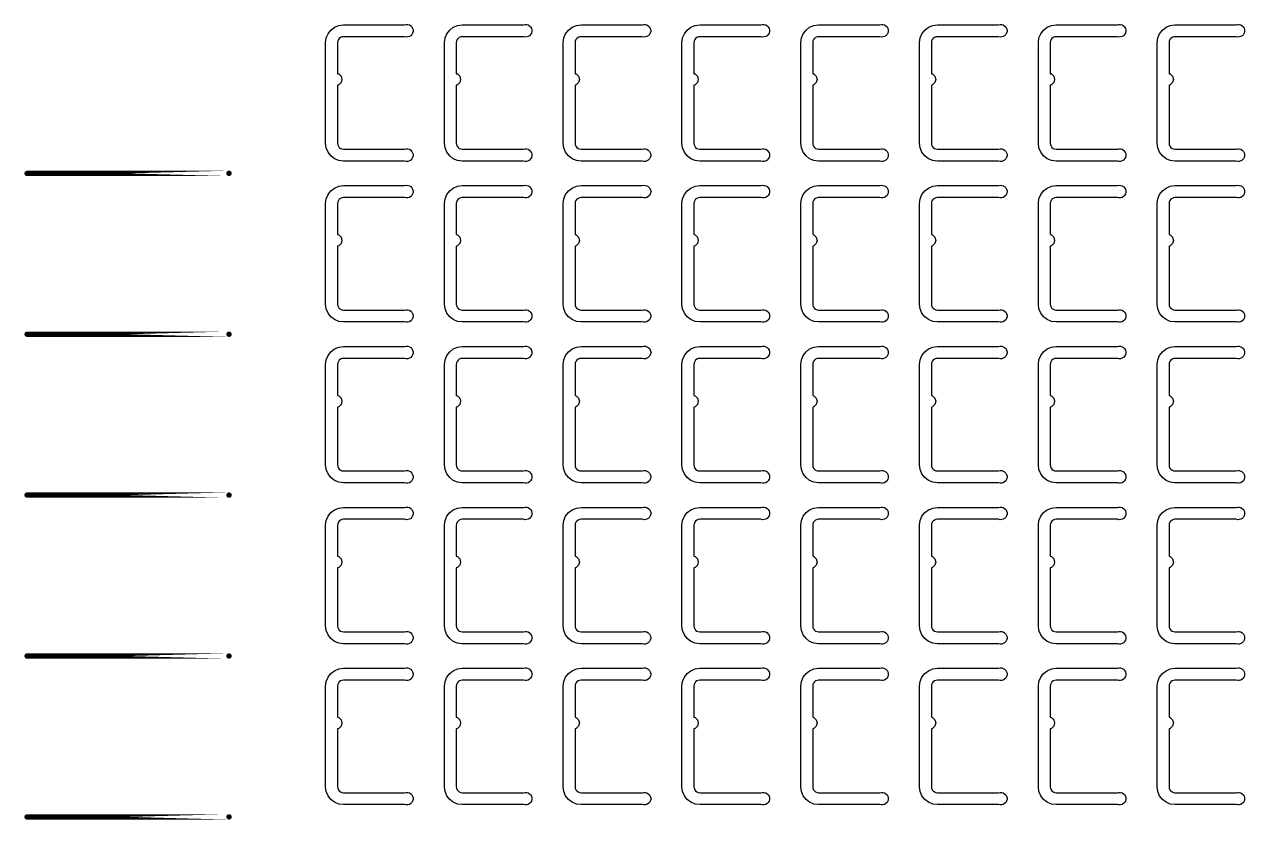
# Model space of a CAD drawing. Extents: x 11 to 212, y 11 to 212.
# Drawn here: x 46.96 to 65.09, y 61.01 to 72.81 of the extents above; entities that cross this region are included whole.
import ezdxf

# ---------------------------------------------------------------- set-up
doc = ezdxf.new("R2010")
doc.units = 0
doc.layers.get('0').update_dxf_attribs({"linetype": 'continuous'})
doc.layers.add('L4', color=7, linetype='continuous')

# ---------------------------------------------------------------- blocks, each defined once
blk = doc.blocks.new('cutlineendpoint')
at = {"const_width": 0.04}
blk.add_lwpolyline([(-0.02, 0, 1), (0.02, 0, 1)], format="xyb", close=True, dxfattribs=at)

msp = doc.modelspace()

# ---------------------------------------------------------------- linework, layer by layer
at = {"layer": 'L4'}
for points in [[(52.608, 70.959), (52.632, 70.964), (52.656, 70.964), (52.679, 70.957), (52.7, 70.944), (52.717, 70.927), (52.728, 70.906), (52.735, 70.883), (52.735, 70.859), (52.728, 70.835), (52.717, 70.814), (52.7, 70.797), (52.679, 70.784), (52.656, 70.778), (52.632, 70.777), (52.608, 70.782), (51.7, 70.782), (51.631, 70.791), (51.568, 70.818), (51.513, 70.86), (51.471, 70.915), (51.444, 70.979), (51.435, 71.047), (51.435, 72.541), (51.444, 72.61), (51.471, 72.674), (51.513, 72.728), (51.568, 72.77), (51.631, 72.797), (51.7, 72.806), (52.608, 72.806), (52.632, 72.811), (52.656, 72.811), (52.679, 72.804), (52.7, 72.791), (52.717, 72.774), (52.728, 72.753), (52.735, 72.73), (52.735, 72.706), (52.728, 72.682), (52.717, 72.661), (52.7, 72.644), (52.679, 72.632), (52.656, 72.625), (52.632, 72.624), (52.608, 72.629), (51.7, 72.629), (51.677, 72.626), (51.656, 72.618), (51.638, 72.604), (51.624, 72.585), (51.615, 72.564), (51.612, 72.541), (51.612, 72.08), (51.629, 72.076), (51.664, 72.041), (51.676, 71.994), (51.664, 71.947), (51.629, 71.913), (51.612, 71.908), (51.612, 71.047), (51.615, 71.024), (51.624, 71.003), (51.638, 70.985), (51.656, 70.971), (51.677, 70.962), (51.7, 70.959)], [(54.373, 70.959), (54.397, 70.964), (54.421, 70.964), (54.444, 70.957), (54.464, 70.944), (54.481, 70.927), (54.493, 70.906), (54.499, 70.883), (54.499, 70.859), (54.493, 70.835), (54.481, 70.814), (54.464, 70.797), (54.444, 70.784), (54.421, 70.778), (54.397, 70.777), (54.373, 70.782), (53.465, 70.782), (53.396, 70.791), (53.332, 70.818), (53.278, 70.86), (53.235, 70.915), (53.209, 70.979), (53.2, 71.047), (53.2, 72.541), (53.209, 72.61), (53.235, 72.674), (53.278, 72.728), (53.332, 72.77), (53.396, 72.797), (53.465, 72.806), (54.373, 72.806), (54.397, 72.811), (54.421, 72.811), (54.444, 72.804), (54.464, 72.791), (54.481, 72.774), (54.493, 72.753), (54.499, 72.73), (54.499, 72.706), (54.493, 72.682), (54.481, 72.661), (54.464, 72.644), (54.444, 72.632), (54.421, 72.625), (54.397, 72.624), (54.373, 72.629), (53.465, 72.629), (53.442, 72.626), (53.421, 72.618), (53.402, 72.604), (53.388, 72.585), (53.379, 72.564), (53.376, 72.541), (53.376, 72.08), (53.394, 72.076), (53.429, 72.041), (53.441, 71.994), (53.429, 71.947), (53.394, 71.913), (53.376, 71.908), (53.376, 71.047), (53.379, 71.024), (53.388, 71.003), (53.402, 70.985), (53.421, 70.971), (53.442, 70.962), (53.465, 70.959)], [(56.138, 70.959), (56.161, 70.964), (56.185, 70.964), (56.209, 70.957), (56.229, 70.944), (56.246, 70.927), (56.258, 70.906), (56.264, 70.883), (56.264, 70.859), (56.258, 70.835), (56.246, 70.814), (56.229, 70.797), (56.209, 70.784), (56.185, 70.778), (56.161, 70.777), (56.138, 70.782), (55.229, 70.782), (55.161, 70.791), (55.097, 70.818), (55.042, 70.86), (55, 70.915), (54.974, 70.979), (54.965, 71.047), (54.965, 72.541), (54.974, 72.61), (55, 72.674), (55.042, 72.728), (55.097, 72.77), (55.161, 72.797), (55.229, 72.806), (56.138, 72.806), (56.161, 72.811), (56.185, 72.811), (56.209, 72.804), (56.229, 72.791), (56.246, 72.774), (56.258, 72.753), (56.264, 72.73), (56.264, 72.706), (56.258, 72.682), (56.246, 72.661), (56.229, 72.644), (56.209, 72.632), (56.185, 72.625), (56.161, 72.624), (56.138, 72.629), (55.229, 72.629), (55.207, 72.626), (55.185, 72.618), (55.167, 72.604), (55.153, 72.585), (55.144, 72.564), (55.141, 72.541), (55.141, 72.08), (55.159, 72.076), (55.193, 72.041), (55.206, 71.994), (55.193, 71.947), (55.159, 71.913), (55.141, 71.908), (55.141, 71.047), (55.144, 71.024), (55.153, 71.003), (55.167, 70.985), (55.185, 70.971), (55.207, 70.962), (55.229, 70.959)], [(57.903, 70.959), (57.926, 70.964), (57.95, 70.964), (57.973, 70.957), (57.994, 70.944), (58.011, 70.927), (58.023, 70.906), (58.029, 70.883), (58.029, 70.859), (58.023, 70.835), (58.011, 70.814), (57.994, 70.797), (57.973, 70.784), (57.95, 70.778), (57.926, 70.777), (57.903, 70.782), (56.994, 70.782), (56.926, 70.791), (56.862, 70.818), (56.807, 70.86), (56.765, 70.915), (56.738, 70.979), (56.729, 71.047), (56.729, 72.541), (56.738, 72.61), (56.765, 72.674), (56.807, 72.728), (56.862, 72.77), (56.926, 72.797), (56.994, 72.806), (57.903, 72.806), (57.926, 72.811), (57.95, 72.811), (57.973, 72.804), (57.994, 72.791), (58.011, 72.774), (58.023, 72.753), (58.029, 72.73), (58.029, 72.706), (58.023, 72.682), (58.011, 72.661), (57.994, 72.644), (57.973, 72.632), (57.95, 72.625), (57.926, 72.624), (57.903, 72.629), (56.994, 72.629), (56.971, 72.626), (56.95, 72.618), (56.932, 72.604), (56.918, 72.585), (56.909, 72.564), (56.906, 72.541), (56.906, 72.08), (56.924, 72.076), (56.958, 72.041), (56.971, 71.994), (56.958, 71.947), (56.924, 71.913), (56.906, 71.908), (56.906, 71.047), (56.909, 71.024), (56.918, 71.003), (56.932, 70.985), (56.95, 70.971), (56.971, 70.962), (56.994, 70.959)], [(59.667, 70.959), (59.691, 70.964), (59.715, 70.964), (59.738, 70.957), (59.759, 70.944), (59.775, 70.927), (59.787, 70.906), (59.793, 70.883), (59.793, 70.859), (59.787, 70.835), (59.775, 70.814), (59.759, 70.797), (59.738, 70.784), (59.715, 70.778), (59.691, 70.777), (59.667, 70.782), (58.759, 70.782), (58.69, 70.791), (58.626, 70.818), (58.572, 70.86), (58.53, 70.915), (58.503, 70.979), (58.494, 71.047), (58.494, 72.541), (58.503, 72.61), (58.53, 72.674), (58.572, 72.728), (58.626, 72.77), (58.69, 72.797), (58.759, 72.806), (59.667, 72.806), (59.691, 72.811), (59.715, 72.811), (59.738, 72.804), (59.759, 72.791), (59.775, 72.774), (59.787, 72.753), (59.793, 72.73), (59.793, 72.706), (59.787, 72.682), (59.775, 72.661), (59.759, 72.644), (59.738, 72.632), (59.715, 72.625), (59.691, 72.624), (59.667, 72.629), (58.759, 72.629), (58.736, 72.626), (58.715, 72.618), (58.696, 72.604), (58.682, 72.585), (58.674, 72.564), (58.671, 72.541), (58.671, 72.08), (58.688, 72.076), (58.723, 72.041), (58.735, 71.994), (58.723, 71.947), (58.688, 71.913), (58.671, 71.908), (58.671, 71.047), (58.674, 71.024), (58.682, 71.003), (58.696, 70.985), (58.715, 70.971), (58.736, 70.962), (58.759, 70.959)], [(61.432, 70.959), (61.455, 70.964), (61.48, 70.964), (61.503, 70.957), (61.523, 70.944), (61.54, 70.927), (61.552, 70.906), (61.558, 70.883), (61.558, 70.859), (61.552, 70.835), (61.54, 70.814), (61.523, 70.797), (61.503, 70.784), (61.48, 70.778), (61.455, 70.777), (61.432, 70.782), (60.524, 70.782), (60.455, 70.791), (60.391, 70.818), (60.336, 70.86), (60.294, 70.915), (60.268, 70.979), (60.259, 71.047), (60.259, 72.541), (60.268, 72.61), (60.294, 72.674), (60.336, 72.728), (60.391, 72.77), (60.455, 72.797), (60.524, 72.806), (61.432, 72.806), (61.455, 72.811), (61.48, 72.811), (61.503, 72.804), (61.523, 72.791), (61.54, 72.774), (61.552, 72.753), (61.558, 72.73), (61.558, 72.706), (61.552, 72.682), (61.54, 72.661), (61.523, 72.644), (61.503, 72.632), (61.48, 72.625), (61.455, 72.624), (61.432, 72.629), (60.524, 72.629), (60.501, 72.626), (60.479, 72.618), (60.461, 72.604), (60.447, 72.585), (60.438, 72.564), (60.435, 72.541), (60.435, 72.08), (60.453, 72.076), (60.487, 72.041), (60.5, 71.994), (60.487, 71.947), (60.453, 71.913), (60.435, 71.908), (60.435, 71.047), (60.438, 71.024), (60.447, 71.003), (60.461, 70.985), (60.479, 70.971), (60.501, 70.962), (60.524, 70.959)], [(63.197, 70.959), (63.22, 70.964), (63.244, 70.964), (63.267, 70.957), (63.288, 70.944), (63.305, 70.927), (63.317, 70.906), (63.323, 70.883), (63.323, 70.859), (63.317, 70.835), (63.305, 70.814), (63.288, 70.797), (63.267, 70.784), (63.244, 70.778), (63.22, 70.777), (63.197, 70.782), (62.288, 70.782), (62.22, 70.791), (62.156, 70.818), (62.101, 70.86), (62.059, 70.915), (62.033, 70.979), (62.024, 71.047), (62.024, 72.541), (62.033, 72.61), (62.059, 72.674), (62.101, 72.728), (62.156, 72.77), (62.22, 72.797), (62.288, 72.806), (63.197, 72.806), (63.22, 72.811), (63.244, 72.811), (63.267, 72.804), (63.288, 72.791), (63.305, 72.774), (63.317, 72.753), (63.323, 72.73), (63.323, 72.706), (63.317, 72.682), (63.305, 72.661), (63.288, 72.644), (63.267, 72.632), (63.244, 72.625), (63.22, 72.624), (63.197, 72.629), (62.288, 72.629), (62.265, 72.626), (62.244, 72.618), (62.226, 72.604), (62.212, 72.585), (62.203, 72.564), (62.2, 72.541), (62.2, 72.08), (62.218, 72.076), (62.252, 72.041), (62.265, 71.994), (62.252, 71.947), (62.218, 71.913), (62.2, 71.908), (62.2, 71.047), (62.203, 71.024), (62.212, 71.003), (62.226, 70.985), (62.244, 70.971), (62.265, 70.962), (62.288, 70.959)], [(64.961, 70.959), (64.985, 70.964), (65.009, 70.964), (65.032, 70.957), (65.053, 70.944), (65.069, 70.927), (65.081, 70.906), (65.087, 70.883), (65.087, 70.859), (65.081, 70.835), (65.069, 70.814), (65.053, 70.797), (65.032, 70.784), (65.009, 70.778), (64.985, 70.777), (64.961, 70.782), (64.053, 70.782), (63.984, 70.791), (63.921, 70.818), (63.866, 70.86), (63.824, 70.915), (63.797, 70.979), (63.788, 71.047), (63.788, 72.541), (63.797, 72.61), (63.824, 72.674), (63.866, 72.728), (63.921, 72.77), (63.984, 72.797), (64.053, 72.806), (64.961, 72.806), (64.985, 72.811), (65.009, 72.811), (65.032, 72.804), (65.053, 72.791), (65.069, 72.774), (65.081, 72.753), (65.087, 72.73), (65.087, 72.706), (65.081, 72.682), (65.069, 72.661), (65.053, 72.644), (65.032, 72.632), (65.009, 72.625), (64.985, 72.624), (64.961, 72.629), (64.053, 72.629), (64.03, 72.626), (64.009, 72.618), (63.991, 72.604), (63.977, 72.585), (63.968, 72.564), (63.965, 72.541), (63.965, 72.08), (63.982, 72.076), (64.017, 72.041), (64.029, 71.994), (64.017, 71.947), (63.982, 71.913), (63.965, 71.908), (63.965, 71.047), (63.968, 71.024), (63.977, 71.003), (63.991, 70.985), (64.009, 70.971), (64.03, 70.962), (64.053, 70.959)], [(52.608, 68.571), (52.632, 68.576), (52.656, 68.575), (52.679, 68.568), (52.7, 68.556), (52.717, 68.539), (52.728, 68.518), (52.735, 68.494), (52.735, 68.47), (52.728, 68.447), (52.717, 68.426), (52.7, 68.409), (52.679, 68.396), (52.656, 68.389), (52.632, 68.389), (52.608, 68.394), (51.7, 68.394), (51.631, 68.403), (51.568, 68.43), (51.513, 68.472), (51.471, 68.526), (51.444, 68.59), (51.435, 68.659), (51.435, 70.153), (51.444, 70.221), (51.471, 70.285), (51.513, 70.34), (51.568, 70.382), (51.631, 70.409), (51.7, 70.418), (52.608, 70.418), (52.632, 70.423), (52.656, 70.422), (52.679, 70.416), (52.7, 70.403), (52.717, 70.386), (52.728, 70.365), (52.735, 70.341), (52.735, 70.317), (52.728, 70.294), (52.717, 70.273), (52.7, 70.256), (52.679, 70.243), (52.656, 70.236), (52.632, 70.236), (52.608, 70.241), (51.7, 70.241), (51.677, 70.238), (51.656, 70.229), (51.638, 70.215), (51.624, 70.197), (51.615, 70.176), (51.612, 70.153), (51.612, 69.692), (51.629, 69.687), (51.664, 69.653), (51.676, 69.606), (51.664, 69.559), (51.629, 69.524), (51.612, 69.52), (51.612, 68.659), (51.615, 68.636), (51.624, 68.615), (51.638, 68.596), (51.656, 68.582), (51.677, 68.574), (51.7, 68.571)], [(54.373, 68.571), (54.397, 68.576), (54.421, 68.575), (54.444, 68.568), (54.464, 68.556), (54.481, 68.539), (54.493, 68.518), (54.499, 68.494), (54.499, 68.47), (54.493, 68.447), (54.481, 68.426), (54.464, 68.409), (54.444, 68.396), (54.421, 68.389), (54.397, 68.389), (54.373, 68.394), (53.465, 68.394), (53.396, 68.403), (53.332, 68.43), (53.278, 68.472), (53.235, 68.526), (53.209, 68.59), (53.2, 68.659), (53.2, 70.153), (53.209, 70.221), (53.235, 70.285), (53.278, 70.34), (53.332, 70.382), (53.396, 70.409), (53.465, 70.418), (54.373, 70.418), (54.397, 70.423), (54.421, 70.422), (54.444, 70.416), (54.464, 70.403), (54.481, 70.386), (54.493, 70.365), (54.499, 70.341), (54.499, 70.317), (54.493, 70.294), (54.481, 70.273), (54.464, 70.256), (54.444, 70.243), (54.421, 70.236), (54.397, 70.236), (54.373, 70.241), (53.465, 70.241), (53.442, 70.238), (53.421, 70.229), (53.402, 70.215), (53.388, 70.197), (53.379, 70.176), (53.376, 70.153), (53.376, 69.692), (53.394, 69.687), (53.429, 69.653), (53.441, 69.606), (53.429, 69.559), (53.394, 69.524), (53.376, 69.52), (53.376, 68.659), (53.379, 68.636), (53.388, 68.615), (53.402, 68.596), (53.421, 68.582), (53.442, 68.574), (53.465, 68.571)], [(56.138, 68.571), (56.161, 68.576), (56.185, 68.575), (56.209, 68.568), (56.229, 68.556), (56.246, 68.539), (56.258, 68.518), (56.264, 68.494), (56.264, 68.47), (56.258, 68.447), (56.246, 68.426), (56.229, 68.409), (56.209, 68.396), (56.185, 68.389), (56.161, 68.389), (56.138, 68.394), (55.229, 68.394), (55.161, 68.403), (55.097, 68.43), (55.042, 68.472), (55, 68.526), (54.974, 68.59), (54.965, 68.659), (54.965, 70.153), (54.974, 70.221), (55, 70.285), (55.042, 70.34), (55.097, 70.382), (55.161, 70.409), (55.229, 70.418), (56.138, 70.418), (56.161, 70.423), (56.185, 70.422), (56.209, 70.416), (56.229, 70.403), (56.246, 70.386), (56.258, 70.365), (56.264, 70.341), (56.264, 70.317), (56.258, 70.294), (56.246, 70.273), (56.229, 70.256), (56.209, 70.243), (56.185, 70.236), (56.161, 70.236), (56.138, 70.241), (55.229, 70.241), (55.207, 70.238), (55.185, 70.229), (55.167, 70.215), (55.153, 70.197), (55.144, 70.176), (55.141, 70.153), (55.141, 69.692), (55.159, 69.687), (55.193, 69.653), (55.206, 69.606), (55.193, 69.559), (55.159, 69.524), (55.141, 69.52), (55.141, 68.659), (55.144, 68.636), (55.153, 68.615), (55.167, 68.596), (55.185, 68.582), (55.207, 68.574), (55.229, 68.571)], [(57.903, 68.571), (57.926, 68.576), (57.95, 68.575), (57.973, 68.568), (57.994, 68.556), (58.011, 68.539), (58.023, 68.518), (58.029, 68.494), (58.029, 68.47), (58.023, 68.447), (58.011, 68.426), (57.994, 68.409), (57.973, 68.396), (57.95, 68.389), (57.926, 68.389), (57.903, 68.394), (56.994, 68.394), (56.926, 68.403), (56.862, 68.43), (56.807, 68.472), (56.765, 68.526), (56.738, 68.59), (56.729, 68.659), (56.729, 70.153), (56.738, 70.221), (56.765, 70.285), (56.807, 70.34), (56.862, 70.382), (56.926, 70.409), (56.994, 70.418), (57.903, 70.418), (57.926, 70.423), (57.95, 70.422), (57.973, 70.416), (57.994, 70.403), (58.011, 70.386), (58.023, 70.365), (58.029, 70.341), (58.029, 70.317), (58.023, 70.294), (58.011, 70.273), (57.994, 70.256), (57.973, 70.243), (57.95, 70.236), (57.926, 70.236), (57.903, 70.241), (56.994, 70.241), (56.971, 70.238), (56.95, 70.229), (56.932, 70.215), (56.918, 70.197), (56.909, 70.176), (56.906, 70.153), (56.906, 69.692), (56.924, 69.687), (56.958, 69.653), (56.971, 69.606), (56.958, 69.559), (56.924, 69.524), (56.906, 69.52), (56.906, 68.659), (56.909, 68.636), (56.918, 68.615), (56.932, 68.596), (56.95, 68.582), (56.971, 68.574), (56.994, 68.571)], [(59.667, 68.571), (59.691, 68.576), (59.715, 68.575), (59.738, 68.568), (59.759, 68.556), (59.775, 68.539), (59.787, 68.518), (59.793, 68.494), (59.793, 68.47), (59.787, 68.447), (59.775, 68.426), (59.759, 68.409), (59.738, 68.396), (59.715, 68.389), (59.691, 68.389), (59.667, 68.394), (58.759, 68.394), (58.69, 68.403), (58.626, 68.43), (58.572, 68.472), (58.53, 68.526), (58.503, 68.59), (58.494, 68.659), (58.494, 70.153), (58.503, 70.221), (58.53, 70.285), (58.572, 70.34), (58.626, 70.382), (58.69, 70.409), (58.759, 70.418), (59.667, 70.418), (59.691, 70.423), (59.715, 70.422), (59.738, 70.416), (59.759, 70.403), (59.775, 70.386), (59.787, 70.365), (59.793, 70.341), (59.793, 70.317), (59.787, 70.294), (59.775, 70.273), (59.759, 70.256), (59.738, 70.243), (59.715, 70.236), (59.691, 70.236), (59.667, 70.241), (58.759, 70.241), (58.736, 70.238), (58.715, 70.229), (58.696, 70.215), (58.682, 70.197), (58.674, 70.176), (58.671, 70.153), (58.671, 69.692), (58.688, 69.687), (58.723, 69.653), (58.735, 69.606), (58.723, 69.559), (58.688, 69.524), (58.671, 69.52), (58.671, 68.659), (58.674, 68.636), (58.682, 68.615), (58.696, 68.596), (58.715, 68.582), (58.736, 68.574), (58.759, 68.571)], [(61.432, 68.571), (61.455, 68.576), (61.48, 68.575), (61.503, 68.568), (61.523, 68.556), (61.54, 68.539), (61.552, 68.518), (61.558, 68.494), (61.558, 68.47), (61.552, 68.447), (61.54, 68.426), (61.523, 68.409), (61.503, 68.396), (61.48, 68.389), (61.455, 68.389), (61.432, 68.394), (60.524, 68.394), (60.455, 68.403), (60.391, 68.43), (60.336, 68.472), (60.294, 68.526), (60.268, 68.59), (60.259, 68.659), (60.259, 70.153), (60.268, 70.221), (60.294, 70.285), (60.336, 70.34), (60.391, 70.382), (60.455, 70.409), (60.524, 70.418), (61.432, 70.418), (61.455, 70.423), (61.48, 70.422), (61.503, 70.416), (61.523, 70.403), (61.54, 70.386), (61.552, 70.365), (61.558, 70.341), (61.558, 70.317), (61.552, 70.294), (61.54, 70.273), (61.523, 70.256), (61.503, 70.243), (61.48, 70.236), (61.455, 70.236), (61.432, 70.241), (60.524, 70.241), (60.501, 70.238), (60.479, 70.229), (60.461, 70.215), (60.447, 70.197), (60.438, 70.176), (60.435, 70.153), (60.435, 69.692), (60.453, 69.687), (60.487, 69.653), (60.5, 69.606), (60.487, 69.559), (60.453, 69.524), (60.435, 69.52), (60.435, 68.659), (60.438, 68.636), (60.447, 68.615), (60.461, 68.596), (60.479, 68.582), (60.501, 68.574), (60.524, 68.571)], [(63.197, 68.571), (63.22, 68.576), (63.244, 68.575), (63.267, 68.568), (63.288, 68.556), (63.305, 68.539), (63.317, 68.518), (63.323, 68.494), (63.323, 68.47), (63.317, 68.447), (63.305, 68.426), (63.288, 68.409), (63.267, 68.396), (63.244, 68.389), (63.22, 68.389), (63.197, 68.394), (62.288, 68.394), (62.22, 68.403), (62.156, 68.43), (62.101, 68.472), (62.059, 68.526), (62.033, 68.59), (62.024, 68.659), (62.024, 70.153), (62.033, 70.221), (62.059, 70.285), (62.101, 70.34), (62.156, 70.382), (62.22, 70.409), (62.288, 70.418), (63.197, 70.418), (63.22, 70.423), (63.244, 70.422), (63.267, 70.416), (63.288, 70.403), (63.305, 70.386), (63.317, 70.365), (63.323, 70.341), (63.323, 70.317), (63.317, 70.294), (63.305, 70.273), (63.288, 70.256), (63.267, 70.243), (63.244, 70.236), (63.22, 70.236), (63.197, 70.241), (62.288, 70.241), (62.265, 70.238), (62.244, 70.229), (62.226, 70.215), (62.212, 70.197), (62.203, 70.176), (62.2, 70.153), (62.2, 69.692), (62.218, 69.687), (62.252, 69.653), (62.265, 69.606), (62.252, 69.559), (62.218, 69.524), (62.2, 69.52), (62.2, 68.659), (62.203, 68.636), (62.212, 68.615), (62.226, 68.596), (62.244, 68.582), (62.265, 68.574), (62.288, 68.571)], [(64.961, 68.571), (64.985, 68.576), (65.009, 68.575), (65.032, 68.568), (65.053, 68.556), (65.069, 68.539), (65.081, 68.518), (65.087, 68.494), (65.087, 68.47), (65.081, 68.447), (65.069, 68.426), (65.053, 68.409), (65.032, 68.396), (65.009, 68.389), (64.985, 68.389), (64.961, 68.394), (64.053, 68.394), (63.984, 68.403), (63.921, 68.43), (63.866, 68.472), (63.824, 68.526), (63.797, 68.59), (63.788, 68.659), (63.788, 70.153), (63.797, 70.221), (63.824, 70.285), (63.866, 70.34), (63.921, 70.382), (63.984, 70.409), (64.053, 70.418), (64.961, 70.418), (64.985, 70.423), (65.009, 70.422), (65.032, 70.416), (65.053, 70.403), (65.069, 70.386), (65.081, 70.365), (65.087, 70.341), (65.087, 70.317), (65.081, 70.294), (65.069, 70.273), (65.053, 70.256), (65.032, 70.243), (65.009, 70.236), (64.985, 70.236), (64.961, 70.241), (64.053, 70.241), (64.03, 70.238), (64.009, 70.229), (63.991, 70.215), (63.977, 70.197), (63.968, 70.176), (63.965, 70.153), (63.965, 69.692), (63.982, 69.687), (64.017, 69.653), (64.029, 69.606), (64.017, 69.559), (63.982, 69.524), (63.965, 69.52), (63.965, 68.659), (63.968, 68.636), (63.977, 68.615), (63.991, 68.596), (64.009, 68.582), (64.03, 68.574), (64.053, 68.571)], [(52.608, 66.182), (52.632, 66.188), (52.656, 66.187), (52.679, 66.18), (52.7, 66.168), (52.717, 66.15), (52.728, 66.129), (52.735, 66.106), (52.735, 66.082), (52.728, 66.059), (52.717, 66.038), (52.7, 66.02), (52.679, 66.008), (52.656, 66.001), (52.632, 66), (52.608, 66.006), (51.7, 66.006), (51.631, 66.015), (51.568, 66.041), (51.513, 66.083), (51.471, 66.138), (51.444, 66.202), (51.435, 66.271), (51.435, 67.765), (51.444, 67.833), (51.471, 67.897), (51.513, 67.952), (51.568, 67.994), (51.631, 68.02), (51.7, 68.029), (52.608, 68.029), (52.632, 68.035), (52.656, 68.034), (52.679, 68.027), (52.7, 68.015), (52.717, 67.998), (52.728, 67.977), (52.735, 67.953), (52.735, 67.929), (52.728, 67.906), (52.717, 67.885), (52.7, 67.868), (52.679, 67.855), (52.656, 67.848), (52.632, 67.848), (52.608, 67.853), (51.7, 67.853), (51.677, 67.85), (51.656, 67.841), (51.638, 67.827), (51.624, 67.809), (51.615, 67.788), (51.612, 67.765), (51.612, 67.304), (51.629, 67.299), (51.664, 67.265), (51.676, 67.218), (51.664, 67.171), (51.629, 67.136), (51.612, 67.131), (51.612, 66.271), (51.615, 66.248), (51.624, 66.226), (51.638, 66.208), (51.656, 66.194), (51.677, 66.185), (51.7, 66.182)], [(54.373, 66.182), (54.397, 66.188), (54.421, 66.187), (54.444, 66.18), (54.464, 66.168), (54.481, 66.15), (54.493, 66.129), (54.499, 66.106), (54.499, 66.082), (54.493, 66.059), (54.481, 66.038), (54.464, 66.02), (54.444, 66.008), (54.421, 66.001), (54.397, 66), (54.373, 66.006), (53.465, 66.006), (53.396, 66.015), (53.332, 66.041), (53.278, 66.083), (53.235, 66.138), (53.209, 66.202), (53.2, 66.271), (53.2, 67.765), (53.209, 67.833), (53.235, 67.897), (53.278, 67.952), (53.332, 67.994), (53.396, 68.02), (53.465, 68.029), (54.373, 68.029), (54.397, 68.035), (54.421, 68.034), (54.444, 68.027), (54.464, 68.015), (54.481, 67.998), (54.493, 67.977), (54.499, 67.953), (54.499, 67.929), (54.493, 67.906), (54.481, 67.885), (54.464, 67.868), (54.444, 67.855), (54.421, 67.848), (54.397, 67.848), (54.373, 67.853), (53.465, 67.853), (53.442, 67.85), (53.421, 67.841), (53.402, 67.827), (53.388, 67.809), (53.379, 67.788), (53.376, 67.765), (53.376, 67.304), (53.394, 67.299), (53.429, 67.265), (53.441, 67.218), (53.429, 67.171), (53.394, 67.136), (53.376, 67.131), (53.376, 66.271), (53.379, 66.248), (53.388, 66.226), (53.402, 66.208), (53.421, 66.194), (53.442, 66.185), (53.465, 66.182)], [(56.138, 66.182), (56.161, 66.188), (56.185, 66.187), (56.209, 66.18), (56.229, 66.168), (56.246, 66.15), (56.258, 66.129), (56.264, 66.106), (56.264, 66.082), (56.258, 66.059), (56.246, 66.038), (56.229, 66.02), (56.209, 66.008), (56.185, 66.001), (56.161, 66), (56.138, 66.006), (55.229, 66.006), (55.161, 66.015), (55.097, 66.041), (55.042, 66.083), (55, 66.138), (54.974, 66.202), (54.965, 66.271), (54.965, 67.765), (54.974, 67.833), (55, 67.897), (55.042, 67.952), (55.097, 67.994), (55.161, 68.02), (55.229, 68.029), (56.138, 68.029), (56.161, 68.035), (56.185, 68.034), (56.209, 68.027), (56.229, 68.015), (56.246, 67.998), (56.258, 67.977), (56.264, 67.953), (56.264, 67.929), (56.258, 67.906), (56.246, 67.885), (56.229, 67.868), (56.209, 67.855), (56.185, 67.848), (56.161, 67.848), (56.138, 67.853), (55.229, 67.853), (55.207, 67.85), (55.185, 67.841), (55.167, 67.827), (55.153, 67.809), (55.144, 67.788), (55.141, 67.765), (55.141, 67.304), (55.159, 67.299), (55.193, 67.265), (55.206, 67.218), (55.193, 67.171), (55.159, 67.136), (55.141, 67.131), (55.141, 66.271), (55.144, 66.248), (55.153, 66.226), (55.167, 66.208), (55.185, 66.194), (55.207, 66.185), (55.229, 66.182)], [(57.903, 66.182), (57.926, 66.188), (57.95, 66.187), (57.973, 66.18), (57.994, 66.168), (58.011, 66.15), (58.023, 66.129), (58.029, 66.106), (58.029, 66.082), (58.023, 66.059), (58.011, 66.038), (57.994, 66.02), (57.973, 66.008), (57.95, 66.001), (57.926, 66), (57.903, 66.006), (56.994, 66.006), (56.926, 66.015), (56.862, 66.041), (56.807, 66.083), (56.765, 66.138), (56.738, 66.202), (56.729, 66.271), (56.729, 67.765), (56.738, 67.833), (56.765, 67.897), (56.807, 67.952), (56.862, 67.994), (56.926, 68.02), (56.994, 68.029), (57.903, 68.029), (57.926, 68.035), (57.95, 68.034), (57.973, 68.027), (57.994, 68.015), (58.011, 67.998), (58.023, 67.977), (58.029, 67.953), (58.029, 67.929), (58.023, 67.906), (58.011, 67.885), (57.994, 67.868), (57.973, 67.855), (57.95, 67.848), (57.926, 67.848), (57.903, 67.853), (56.994, 67.853), (56.971, 67.85), (56.95, 67.841), (56.932, 67.827), (56.918, 67.809), (56.909, 67.788), (56.906, 67.765), (56.906, 67.304), (56.924, 67.299), (56.958, 67.265), (56.971, 67.218), (56.958, 67.171), (56.924, 67.136), (56.906, 67.131), (56.906, 66.271), (56.909, 66.248), (56.918, 66.226), (56.932, 66.208), (56.95, 66.194), (56.971, 66.185), (56.994, 66.182)], [(59.667, 66.182), (59.691, 66.188), (59.715, 66.187), (59.738, 66.18), (59.759, 66.168), (59.775, 66.15), (59.787, 66.129), (59.793, 66.106), (59.793, 66.082), (59.787, 66.059), (59.775, 66.038), (59.759, 66.02), (59.738, 66.008), (59.715, 66.001), (59.691, 66), (59.667, 66.006), (58.759, 66.006), (58.69, 66.015), (58.626, 66.041), (58.572, 66.083), (58.53, 66.138), (58.503, 66.202), (58.494, 66.271), (58.494, 67.765), (58.503, 67.833), (58.53, 67.897), (58.572, 67.952), (58.626, 67.994), (58.69, 68.02), (58.759, 68.029), (59.667, 68.029), (59.691, 68.035), (59.715, 68.034), (59.738, 68.027), (59.759, 68.015), (59.775, 67.998), (59.787, 67.977), (59.793, 67.953), (59.793, 67.929), (59.787, 67.906), (59.775, 67.885), (59.759, 67.868), (59.738, 67.855), (59.715, 67.848), (59.691, 67.848), (59.667, 67.853), (58.759, 67.853), (58.736, 67.85), (58.715, 67.841), (58.696, 67.827), (58.682, 67.809), (58.674, 67.788), (58.671, 67.765), (58.671, 67.304), (58.688, 67.299), (58.723, 67.265), (58.735, 67.218), (58.723, 67.171), (58.688, 67.136), (58.671, 67.131), (58.671, 66.271), (58.674, 66.248), (58.682, 66.226), (58.696, 66.208), (58.715, 66.194), (58.736, 66.185), (58.759, 66.182)], [(61.432, 66.182), (61.455, 66.188), (61.48, 66.187), (61.503, 66.18), (61.523, 66.168), (61.54, 66.15), (61.552, 66.129), (61.558, 66.106), (61.558, 66.082), (61.552, 66.059), (61.54, 66.038), (61.523, 66.02), (61.503, 66.008), (61.48, 66.001), (61.455, 66), (61.432, 66.006), (60.524, 66.006), (60.455, 66.015), (60.391, 66.041), (60.336, 66.083), (60.294, 66.138), (60.268, 66.202), (60.259, 66.271), (60.259, 67.765), (60.268, 67.833), (60.294, 67.897), (60.336, 67.952), (60.391, 67.994), (60.455, 68.02), (60.524, 68.029), (61.432, 68.029), (61.455, 68.035), (61.48, 68.034), (61.503, 68.027), (61.523, 68.015), (61.54, 67.998), (61.552, 67.977), (61.558, 67.953), (61.558, 67.929), (61.552, 67.906), (61.54, 67.885), (61.523, 67.868), (61.503, 67.855), (61.48, 67.848), (61.455, 67.848), (61.432, 67.853), (60.524, 67.853), (60.501, 67.85), (60.479, 67.841), (60.461, 67.827), (60.447, 67.809), (60.438, 67.788), (60.435, 67.765), (60.435, 67.304), (60.453, 67.299), (60.487, 67.265), (60.5, 67.218), (60.487, 67.171), (60.453, 67.136), (60.435, 67.131), (60.435, 66.271), (60.438, 66.248), (60.447, 66.226), (60.461, 66.208), (60.479, 66.194), (60.501, 66.185), (60.524, 66.182)], [(63.197, 66.182), (63.22, 66.188), (63.244, 66.187), (63.267, 66.18), (63.288, 66.168), (63.305, 66.15), (63.317, 66.129), (63.323, 66.106), (63.323, 66.082), (63.317, 66.059), (63.305, 66.038), (63.288, 66.02), (63.267, 66.008), (63.244, 66.001), (63.22, 66), (63.197, 66.006), (62.288, 66.006), (62.22, 66.015), (62.156, 66.041), (62.101, 66.083), (62.059, 66.138), (62.033, 66.202), (62.024, 66.271), (62.024, 67.765), (62.033, 67.833), (62.059, 67.897), (62.101, 67.952), (62.156, 67.994), (62.22, 68.02), (62.288, 68.029), (63.197, 68.029), (63.22, 68.035), (63.244, 68.034), (63.267, 68.027), (63.288, 68.015), (63.305, 67.998), (63.317, 67.977), (63.323, 67.953), (63.323, 67.929), (63.317, 67.906), (63.305, 67.885), (63.288, 67.868), (63.267, 67.855), (63.244, 67.848), (63.22, 67.848), (63.197, 67.853), (62.288, 67.853), (62.265, 67.85), (62.244, 67.841), (62.226, 67.827), (62.212, 67.809), (62.203, 67.788), (62.2, 67.765), (62.2, 67.304), (62.218, 67.299), (62.252, 67.265), (62.265, 67.218), (62.252, 67.171), (62.218, 67.136), (62.2, 67.131), (62.2, 66.271), (62.203, 66.248), (62.212, 66.226), (62.226, 66.208), (62.244, 66.194), (62.265, 66.185), (62.288, 66.182)], [(64.961, 66.182), (64.985, 66.188), (65.009, 66.187), (65.032, 66.18), (65.053, 66.168), (65.069, 66.15), (65.081, 66.129), (65.087, 66.106), (65.087, 66.082), (65.081, 66.059), (65.069, 66.038), (65.053, 66.02), (65.032, 66.008), (65.009, 66.001), (64.985, 66), (64.961, 66.006), (64.053, 66.006), (63.984, 66.015), (63.921, 66.041), (63.866, 66.083), (63.824, 66.138), (63.797, 66.202), (63.788, 66.271), (63.788, 67.765), (63.797, 67.833), (63.824, 67.897), (63.866, 67.952), (63.921, 67.994), (63.984, 68.02), (64.053, 68.029), (64.961, 68.029), (64.985, 68.035), (65.009, 68.034), (65.032, 68.027), (65.053, 68.015), (65.069, 67.998), (65.081, 67.977), (65.087, 67.953), (65.087, 67.929), (65.081, 67.906), (65.069, 67.885), (65.053, 67.868), (65.032, 67.855), (65.009, 67.848), (64.985, 67.848), (64.961, 67.853), (64.053, 67.853), (64.03, 67.85), (64.009, 67.841), (63.991, 67.827), (63.977, 67.809), (63.968, 67.788), (63.965, 67.765), (63.965, 67.304), (63.982, 67.299), (64.017, 67.265), (64.029, 67.218), (64.017, 67.171), (63.982, 67.136), (63.965, 67.131), (63.965, 66.271), (63.968, 66.248), (63.977, 66.226), (63.991, 66.208), (64.009, 66.194), (64.03, 66.185), (64.053, 66.182)], [(52.608, 63.794), (52.632, 63.8), (52.656, 63.799), (52.679, 63.792), (52.7, 63.78), (52.717, 63.762), (52.728, 63.741), (52.735, 63.718), (52.735, 63.694), (52.728, 63.671), (52.717, 63.65), (52.7, 63.632), (52.679, 63.62), (52.656, 63.613), (52.632, 63.612), (52.608, 63.618), (51.7, 63.618), (51.631, 63.627), (51.568, 63.653), (51.513, 63.695), (51.471, 63.75), (51.444, 63.814), (51.435, 63.882), (51.435, 65.376), (51.444, 65.445), (51.471, 65.509), (51.513, 65.564), (51.568, 65.606), (51.631, 65.632), (51.7, 65.641), (52.608, 65.641), (52.632, 65.647), (52.656, 65.646), (52.679, 65.639), (52.7, 65.627), (52.717, 65.609), (52.728, 65.588), (52.735, 65.565), (52.735, 65.541), (52.728, 65.518), (52.717, 65.497), (52.7, 65.479), (52.679, 65.467), (52.656, 65.46), (52.632, 65.459), (52.608, 65.465), (51.7, 65.465), (51.677, 65.462), (51.656, 65.453), (51.638, 65.439), (51.624, 65.421), (51.615, 65.399), (51.612, 65.376), (51.612, 64.916), (51.629, 64.911), (51.664, 64.876), (51.676, 64.829), (51.664, 64.782), (51.629, 64.748), (51.612, 64.743), (51.612, 63.882), (51.615, 63.86), (51.624, 63.838), (51.638, 63.82), (51.656, 63.806), (51.677, 63.797), (51.7, 63.794)], [(54.373, 63.794), (54.397, 63.8), (54.421, 63.799), (54.444, 63.792), (54.464, 63.78), (54.481, 63.762), (54.493, 63.741), (54.499, 63.718), (54.499, 63.694), (54.493, 63.671), (54.481, 63.65), (54.464, 63.632), (54.444, 63.62), (54.421, 63.613), (54.397, 63.612), (54.373, 63.618), (53.465, 63.618), (53.396, 63.627), (53.332, 63.653), (53.278, 63.695), (53.235, 63.75), (53.209, 63.814), (53.2, 63.882), (53.2, 65.376), (53.209, 65.445), (53.235, 65.509), (53.278, 65.564), (53.332, 65.606), (53.396, 65.632), (53.465, 65.641), (54.373, 65.641), (54.397, 65.647), (54.421, 65.646), (54.444, 65.639), (54.464, 65.627), (54.481, 65.609), (54.493, 65.588), (54.499, 65.565), (54.499, 65.541), (54.493, 65.518), (54.481, 65.497), (54.464, 65.479), (54.444, 65.467), (54.421, 65.46), (54.397, 65.459), (54.373, 65.465), (53.465, 65.465), (53.442, 65.462), (53.421, 65.453), (53.402, 65.439), (53.388, 65.421), (53.379, 65.399), (53.376, 65.376), (53.376, 64.916), (53.394, 64.911), (53.429, 64.876), (53.441, 64.829), (53.429, 64.782), (53.394, 64.748), (53.376, 64.743), (53.376, 63.882), (53.379, 63.86), (53.388, 63.838), (53.402, 63.82), (53.421, 63.806), (53.442, 63.797), (53.465, 63.794)], [(56.138, 63.794), (56.161, 63.8), (56.185, 63.799), (56.209, 63.792), (56.229, 63.78), (56.246, 63.762), (56.258, 63.741), (56.264, 63.718), (56.264, 63.694), (56.258, 63.671), (56.246, 63.65), (56.229, 63.632), (56.209, 63.62), (56.185, 63.613), (56.161, 63.612), (56.138, 63.618), (55.229, 63.618), (55.161, 63.627), (55.097, 63.653), (55.042, 63.695), (55, 63.75), (54.974, 63.814), (54.965, 63.882), (54.965, 65.376), (54.974, 65.445), (55, 65.509), (55.042, 65.564), (55.097, 65.606), (55.161, 65.632), (55.229, 65.641), (56.138, 65.641), (56.161, 65.647), (56.185, 65.646), (56.209, 65.639), (56.229, 65.627), (56.246, 65.609), (56.258, 65.588), (56.264, 65.565), (56.264, 65.541), (56.258, 65.518), (56.246, 65.497), (56.229, 65.479), (56.209, 65.467), (56.185, 65.46), (56.161, 65.459), (56.138, 65.465), (55.229, 65.465), (55.207, 65.462), (55.185, 65.453), (55.167, 65.439), (55.153, 65.421), (55.144, 65.399), (55.141, 65.376), (55.141, 64.916), (55.159, 64.911), (55.193, 64.876), (55.206, 64.829), (55.193, 64.782), (55.159, 64.748), (55.141, 64.743), (55.141, 63.882), (55.144, 63.86), (55.153, 63.838), (55.167, 63.82), (55.185, 63.806), (55.207, 63.797), (55.229, 63.794)], [(57.903, 63.794), (57.926, 63.8), (57.95, 63.799), (57.973, 63.792), (57.994, 63.78), (58.011, 63.762), (58.023, 63.741), (58.029, 63.718), (58.029, 63.694), (58.023, 63.671), (58.011, 63.65), (57.994, 63.632), (57.973, 63.62), (57.95, 63.613), (57.926, 63.612), (57.903, 63.618), (56.994, 63.618), (56.926, 63.627), (56.862, 63.653), (56.807, 63.695), (56.765, 63.75), (56.738, 63.814), (56.729, 63.882), (56.729, 65.376), (56.738, 65.445), (56.765, 65.509), (56.807, 65.564), (56.862, 65.606), (56.926, 65.632), (56.994, 65.641), (57.903, 65.641), (57.926, 65.647), (57.95, 65.646), (57.973, 65.639), (57.994, 65.627), (58.011, 65.609), (58.023, 65.588), (58.029, 65.565), (58.029, 65.541), (58.023, 65.518), (58.011, 65.497), (57.994, 65.479), (57.973, 65.467), (57.95, 65.46), (57.926, 65.459), (57.903, 65.465), (56.994, 65.465), (56.971, 65.462), (56.95, 65.453), (56.932, 65.439), (56.918, 65.421), (56.909, 65.399), (56.906, 65.376), (56.906, 64.916), (56.924, 64.911), (56.958, 64.876), (56.971, 64.829), (56.958, 64.782), (56.924, 64.748), (56.906, 64.743), (56.906, 63.882), (56.909, 63.86), (56.918, 63.838), (56.932, 63.82), (56.95, 63.806), (56.971, 63.797), (56.994, 63.794)], [(59.667, 63.794), (59.691, 63.8), (59.715, 63.799), (59.738, 63.792), (59.759, 63.78), (59.775, 63.762), (59.787, 63.741), (59.793, 63.718), (59.793, 63.694), (59.787, 63.671), (59.775, 63.65), (59.759, 63.632), (59.738, 63.62), (59.715, 63.613), (59.691, 63.612), (59.667, 63.618), (58.759, 63.618), (58.69, 63.627), (58.626, 63.653), (58.572, 63.695), (58.53, 63.75), (58.503, 63.814), (58.494, 63.882), (58.494, 65.376), (58.503, 65.445), (58.53, 65.509), (58.572, 65.564), (58.626, 65.606), (58.69, 65.632), (58.759, 65.641), (59.667, 65.641), (59.691, 65.647), (59.715, 65.646), (59.738, 65.639), (59.759, 65.627), (59.775, 65.609), (59.787, 65.588), (59.793, 65.565), (59.793, 65.541), (59.787, 65.518), (59.775, 65.497), (59.759, 65.479), (59.738, 65.467), (59.715, 65.46), (59.691, 65.459), (59.667, 65.465), (58.759, 65.465), (58.736, 65.462), (58.715, 65.453), (58.696, 65.439), (58.682, 65.421), (58.674, 65.399), (58.671, 65.376), (58.671, 64.916), (58.688, 64.911), (58.723, 64.876), (58.735, 64.829), (58.723, 64.782), (58.688, 64.748), (58.671, 64.743), (58.671, 63.882), (58.674, 63.86), (58.682, 63.838), (58.696, 63.82), (58.715, 63.806), (58.736, 63.797), (58.759, 63.794)], [(61.432, 63.794), (61.455, 63.8), (61.48, 63.799), (61.503, 63.792), (61.523, 63.78), (61.54, 63.762), (61.552, 63.741), (61.558, 63.718), (61.558, 63.694), (61.552, 63.671), (61.54, 63.65), (61.523, 63.632), (61.503, 63.62), (61.48, 63.613), (61.455, 63.612), (61.432, 63.618), (60.524, 63.618), (60.455, 63.627), (60.391, 63.653), (60.336, 63.695), (60.294, 63.75), (60.268, 63.814), (60.259, 63.882), (60.259, 65.376), (60.268, 65.445), (60.294, 65.509), (60.336, 65.564), (60.391, 65.606), (60.455, 65.632), (60.524, 65.641), (61.432, 65.641), (61.455, 65.647), (61.48, 65.646), (61.503, 65.639), (61.523, 65.627), (61.54, 65.609), (61.552, 65.588), (61.558, 65.565), (61.558, 65.541), (61.552, 65.518), (61.54, 65.497), (61.523, 65.479), (61.503, 65.467), (61.48, 65.46), (61.455, 65.459), (61.432, 65.465), (60.524, 65.465), (60.501, 65.462), (60.479, 65.453), (60.461, 65.439), (60.447, 65.421), (60.438, 65.399), (60.435, 65.376), (60.435, 64.916), (60.453, 64.911), (60.487, 64.876), (60.5, 64.829), (60.487, 64.782), (60.453, 64.748), (60.435, 64.743), (60.435, 63.882), (60.438, 63.86), (60.447, 63.838), (60.461, 63.82), (60.479, 63.806), (60.501, 63.797), (60.524, 63.794)], [(63.197, 63.794), (63.22, 63.8), (63.244, 63.799), (63.267, 63.792), (63.288, 63.78), (63.305, 63.762), (63.317, 63.741), (63.323, 63.718), (63.323, 63.694), (63.317, 63.671), (63.305, 63.65), (63.288, 63.632), (63.267, 63.62), (63.244, 63.613), (63.22, 63.612), (63.197, 63.618), (62.288, 63.618), (62.22, 63.627), (62.156, 63.653), (62.101, 63.695), (62.059, 63.75), (62.033, 63.814), (62.024, 63.882), (62.024, 65.376), (62.033, 65.445), (62.059, 65.509), (62.101, 65.564), (62.156, 65.606), (62.22, 65.632), (62.288, 65.641), (63.197, 65.641), (63.22, 65.647), (63.244, 65.646), (63.267, 65.639), (63.288, 65.627), (63.305, 65.609), (63.317, 65.588), (63.323, 65.565), (63.323, 65.541), (63.317, 65.518), (63.305, 65.497), (63.288, 65.479), (63.267, 65.467), (63.244, 65.46), (63.22, 65.459), (63.197, 65.465), (62.288, 65.465), (62.265, 65.462), (62.244, 65.453), (62.226, 65.439), (62.212, 65.421), (62.203, 65.399), (62.2, 65.376), (62.2, 64.916), (62.218, 64.911), (62.252, 64.876), (62.265, 64.829), (62.252, 64.782), (62.218, 64.748), (62.2, 64.743), (62.2, 63.882), (62.203, 63.86), (62.212, 63.838), (62.226, 63.82), (62.244, 63.806), (62.265, 63.797), (62.288, 63.794)], [(64.961, 63.794), (64.985, 63.8), (65.009, 63.799), (65.032, 63.792), (65.053, 63.78), (65.069, 63.762), (65.081, 63.741), (65.087, 63.718), (65.087, 63.694), (65.081, 63.671), (65.069, 63.65), (65.053, 63.632), (65.032, 63.62), (65.009, 63.613), (64.985, 63.612), (64.961, 63.618), (64.053, 63.618), (63.984, 63.627), (63.921, 63.653), (63.866, 63.695), (63.824, 63.75), (63.797, 63.814), (63.788, 63.882), (63.788, 65.376), (63.797, 65.445), (63.824, 65.509), (63.866, 65.564), (63.921, 65.606), (63.984, 65.632), (64.053, 65.641), (64.961, 65.641), (64.985, 65.647), (65.009, 65.646), (65.032, 65.639), (65.053, 65.627), (65.069, 65.609), (65.081, 65.588), (65.087, 65.565), (65.087, 65.541), (65.081, 65.518), (65.069, 65.497), (65.053, 65.479), (65.032, 65.467), (65.009, 65.46), (64.985, 65.459), (64.961, 65.465), (64.053, 65.465), (64.03, 65.462), (64.009, 65.453), (63.991, 65.439), (63.977, 65.421), (63.968, 65.399), (63.965, 65.376), (63.965, 64.916), (63.982, 64.911), (64.017, 64.876), (64.029, 64.829), (64.017, 64.782), (63.982, 64.748), (63.965, 64.743), (63.965, 63.882), (63.968, 63.86), (63.977, 63.838), (63.991, 63.82), (64.009, 63.806), (64.03, 63.797), (64.053, 63.794)], [(52.608, 61.406), (52.632, 61.411), (52.656, 61.411), (52.679, 61.404), (52.7, 61.391), (52.717, 61.374), (52.728, 61.353), (52.735, 61.33), (52.735, 61.306), (52.728, 61.282), (52.717, 61.261), (52.7, 61.244), (52.679, 61.232), (52.656, 61.225), (52.632, 61.224), (52.608, 61.229), (51.7, 61.229), (51.631, 61.238), (51.568, 61.265), (51.513, 61.307), (51.471, 61.362), (51.444, 61.426), (51.435, 61.494), (51.435, 62.988), (51.444, 63.057), (51.471, 63.121), (51.513, 63.175), (51.568, 63.217), (51.631, 63.244), (51.7, 63.253), (52.608, 63.253), (52.632, 63.258), (52.656, 63.258), (52.679, 63.251), (52.7, 63.238), (52.717, 63.221), (52.728, 63.2), (52.735, 63.177), (52.735, 63.153), (52.728, 63.129), (52.717, 63.108), (52.7, 63.091), (52.679, 63.079), (52.656, 63.072), (52.632, 63.071), (52.608, 63.076), (51.7, 63.076), (51.677, 63.073), (51.656, 63.065), (51.638, 63.051), (51.624, 63.032), (51.615, 63.011), (51.612, 62.988), (51.612, 62.527), (51.629, 62.523), (51.664, 62.488), (51.676, 62.441), (51.664, 62.394), (51.629, 62.36), (51.612, 62.355), (51.612, 61.494), (51.615, 61.471), (51.624, 61.45), (51.638, 61.432), (51.656, 61.418), (51.677, 61.409), (51.7, 61.406)], [(54.373, 61.406), (54.397, 61.411), (54.421, 61.411), (54.444, 61.404), (54.464, 61.391), (54.481, 61.374), (54.493, 61.353), (54.499, 61.33), (54.499, 61.306), (54.493, 61.282), (54.481, 61.261), (54.464, 61.244), (54.444, 61.232), (54.421, 61.225), (54.397, 61.224), (54.373, 61.229), (53.465, 61.229), (53.396, 61.238), (53.332, 61.265), (53.278, 61.307), (53.235, 61.362), (53.209, 61.426), (53.2, 61.494), (53.2, 62.988), (53.209, 63.057), (53.235, 63.121), (53.278, 63.175), (53.332, 63.217), (53.396, 63.244), (53.465, 63.253), (54.373, 63.253), (54.397, 63.258), (54.421, 63.258), (54.444, 63.251), (54.464, 63.238), (54.481, 63.221), (54.493, 63.2), (54.499, 63.177), (54.499, 63.153), (54.493, 63.129), (54.481, 63.108), (54.464, 63.091), (54.444, 63.079), (54.421, 63.072), (54.397, 63.071), (54.373, 63.076), (53.465, 63.076), (53.442, 63.073), (53.421, 63.065), (53.402, 63.051), (53.388, 63.032), (53.379, 63.011), (53.376, 62.988), (53.376, 62.527), (53.394, 62.523), (53.429, 62.488), (53.441, 62.441), (53.429, 62.394), (53.394, 62.36), (53.376, 62.355), (53.376, 61.494), (53.379, 61.471), (53.388, 61.45), (53.402, 61.432), (53.421, 61.418), (53.442, 61.409), (53.465, 61.406)], [(56.138, 61.406), (56.161, 61.411), (56.185, 61.411), (56.209, 61.404), (56.229, 61.391), (56.246, 61.374), (56.258, 61.353), (56.264, 61.33), (56.264, 61.306), (56.258, 61.282), (56.246, 61.261), (56.229, 61.244), (56.209, 61.232), (56.185, 61.225), (56.161, 61.224), (56.138, 61.229), (55.229, 61.229), (55.161, 61.238), (55.097, 61.265), (55.042, 61.307), (55, 61.362), (54.974, 61.426), (54.965, 61.494), (54.965, 62.988), (54.974, 63.057), (55, 63.121), (55.042, 63.175), (55.097, 63.217), (55.161, 63.244), (55.229, 63.253), (56.138, 63.253), (56.161, 63.258), (56.185, 63.258), (56.209, 63.251), (56.229, 63.238), (56.246, 63.221), (56.258, 63.2), (56.264, 63.177), (56.264, 63.153), (56.258, 63.129), (56.246, 63.108), (56.229, 63.091), (56.209, 63.079), (56.185, 63.072), (56.161, 63.071), (56.138, 63.076), (55.229, 63.076), (55.207, 63.073), (55.185, 63.065), (55.167, 63.051), (55.153, 63.032), (55.144, 63.011), (55.141, 62.988), (55.141, 62.527), (55.159, 62.523), (55.193, 62.488), (55.206, 62.441), (55.193, 62.394), (55.159, 62.36), (55.141, 62.355), (55.141, 61.494), (55.144, 61.471), (55.153, 61.45), (55.167, 61.432), (55.185, 61.418), (55.207, 61.409), (55.229, 61.406)], [(57.903, 61.406), (57.926, 61.411), (57.95, 61.411), (57.973, 61.404), (57.994, 61.391), (58.011, 61.374), (58.023, 61.353), (58.029, 61.33), (58.029, 61.306), (58.023, 61.282), (58.011, 61.261), (57.994, 61.244), (57.973, 61.232), (57.95, 61.225), (57.926, 61.224), (57.903, 61.229), (56.994, 61.229), (56.926, 61.238), (56.862, 61.265), (56.807, 61.307), (56.765, 61.362), (56.738, 61.426), (56.729, 61.494), (56.729, 62.988), (56.738, 63.057), (56.765, 63.121), (56.807, 63.175), (56.862, 63.217), (56.926, 63.244), (56.994, 63.253), (57.903, 63.253), (57.926, 63.258), (57.95, 63.258), (57.973, 63.251), (57.994, 63.238), (58.011, 63.221), (58.023, 63.2), (58.029, 63.177), (58.029, 63.153), (58.023, 63.129), (58.011, 63.108), (57.994, 63.091), (57.973, 63.079), (57.95, 63.072), (57.926, 63.071), (57.903, 63.076), (56.994, 63.076), (56.971, 63.073), (56.95, 63.065), (56.932, 63.051), (56.918, 63.032), (56.909, 63.011), (56.906, 62.988), (56.906, 62.527), (56.924, 62.523), (56.958, 62.488), (56.971, 62.441), (56.958, 62.394), (56.924, 62.36), (56.906, 62.355), (56.906, 61.494), (56.909, 61.471), (56.918, 61.45), (56.932, 61.432), (56.95, 61.418), (56.971, 61.409), (56.994, 61.406)], [(59.667, 61.406), (59.691, 61.411), (59.715, 61.411), (59.738, 61.404), (59.759, 61.391), (59.775, 61.374), (59.787, 61.353), (59.793, 61.33), (59.793, 61.306), (59.787, 61.282), (59.775, 61.261), (59.759, 61.244), (59.738, 61.232), (59.715, 61.225), (59.691, 61.224), (59.667, 61.229), (58.759, 61.229), (58.69, 61.238), (58.626, 61.265), (58.572, 61.307), (58.53, 61.362), (58.503, 61.426), (58.494, 61.494), (58.494, 62.988), (58.503, 63.057), (58.53, 63.121), (58.572, 63.175), (58.626, 63.217), (58.69, 63.244), (58.759, 63.253), (59.667, 63.253), (59.691, 63.258), (59.715, 63.258), (59.738, 63.251), (59.759, 63.238), (59.775, 63.221), (59.787, 63.2), (59.793, 63.177), (59.793, 63.153), (59.787, 63.129), (59.775, 63.108), (59.759, 63.091), (59.738, 63.079), (59.715, 63.072), (59.691, 63.071), (59.667, 63.076), (58.759, 63.076), (58.736, 63.073), (58.715, 63.065), (58.696, 63.051), (58.682, 63.032), (58.674, 63.011), (58.671, 62.988), (58.671, 62.527), (58.688, 62.523), (58.723, 62.488), (58.735, 62.441), (58.723, 62.394), (58.688, 62.36), (58.671, 62.355), (58.671, 61.494), (58.674, 61.471), (58.682, 61.45), (58.696, 61.432), (58.715, 61.418), (58.736, 61.409), (58.759, 61.406)], [(61.432, 61.406), (61.455, 61.411), (61.48, 61.411), (61.503, 61.404), (61.523, 61.391), (61.54, 61.374), (61.552, 61.353), (61.558, 61.33), (61.558, 61.306), (61.552, 61.282), (61.54, 61.261), (61.523, 61.244), (61.503, 61.232), (61.48, 61.225), (61.455, 61.224), (61.432, 61.229), (60.524, 61.229), (60.455, 61.238), (60.391, 61.265), (60.336, 61.307), (60.294, 61.362), (60.268, 61.426), (60.259, 61.494), (60.259, 62.988), (60.268, 63.057), (60.294, 63.121), (60.336, 63.175), (60.391, 63.217), (60.455, 63.244), (60.524, 63.253), (61.432, 63.253), (61.455, 63.258), (61.48, 63.258), (61.503, 63.251), (61.523, 63.238), (61.54, 63.221), (61.552, 63.2), (61.558, 63.177), (61.558, 63.153), (61.552, 63.129), (61.54, 63.108), (61.523, 63.091), (61.503, 63.079), (61.48, 63.072), (61.455, 63.071), (61.432, 63.076), (60.524, 63.076), (60.501, 63.073), (60.479, 63.065), (60.461, 63.051), (60.447, 63.032), (60.438, 63.011), (60.435, 62.988), (60.435, 62.527), (60.453, 62.523), (60.487, 62.488), (60.5, 62.441), (60.487, 62.394), (60.453, 62.36), (60.435, 62.355), (60.435, 61.494), (60.438, 61.471), (60.447, 61.45), (60.461, 61.432), (60.479, 61.418), (60.501, 61.409), (60.524, 61.406)], [(63.197, 61.406), (63.22, 61.411), (63.244, 61.411), (63.267, 61.404), (63.288, 61.391), (63.305, 61.374), (63.317, 61.353), (63.323, 61.33), (63.323, 61.306), (63.317, 61.282), (63.305, 61.261), (63.288, 61.244), (63.267, 61.232), (63.244, 61.225), (63.22, 61.224), (63.197, 61.229), (62.288, 61.229), (62.22, 61.238), (62.156, 61.265), (62.101, 61.307), (62.059, 61.362), (62.033, 61.426), (62.024, 61.494), (62.024, 62.988), (62.033, 63.057), (62.059, 63.121), (62.101, 63.175), (62.156, 63.217), (62.22, 63.244), (62.288, 63.253), (63.197, 63.253), (63.22, 63.258), (63.244, 63.258), (63.267, 63.251), (63.288, 63.238), (63.305, 63.221), (63.317, 63.2), (63.323, 63.177), (63.323, 63.153), (63.317, 63.129), (63.305, 63.108), (63.288, 63.091), (63.267, 63.079), (63.244, 63.072), (63.22, 63.071), (63.197, 63.076), (62.288, 63.076), (62.265, 63.073), (62.244, 63.065), (62.226, 63.051), (62.212, 63.032), (62.203, 63.011), (62.2, 62.988), (62.2, 62.527), (62.218, 62.523), (62.252, 62.488), (62.265, 62.441), (62.252, 62.394), (62.218, 62.36), (62.2, 62.355), (62.2, 61.494), (62.203, 61.471), (62.212, 61.45), (62.226, 61.432), (62.244, 61.418), (62.265, 61.409), (62.288, 61.406)], [(64.961, 61.406), (64.985, 61.411), (65.009, 61.411), (65.032, 61.404), (65.053, 61.391), (65.069, 61.374), (65.081, 61.353), (65.087, 61.33), (65.087, 61.306), (65.081, 61.282), (65.069, 61.261), (65.053, 61.244), (65.032, 61.232), (65.009, 61.225), (64.985, 61.224), (64.961, 61.229), (64.053, 61.229), (63.984, 61.238), (63.921, 61.265), (63.866, 61.307), (63.824, 61.362), (63.797, 61.426), (63.788, 61.494), (63.788, 62.988), (63.797, 63.057), (63.824, 63.121), (63.866, 63.175), (63.921, 63.217), (63.984, 63.244), (64.053, 63.253), (64.961, 63.253), (64.985, 63.258), (65.009, 63.258), (65.032, 63.251), (65.053, 63.238), (65.069, 63.221), (65.081, 63.2), (65.087, 63.177), (65.087, 63.153), (65.081, 63.129), (65.069, 63.108), (65.053, 63.091), (65.032, 63.079), (65.009, 63.072), (64.985, 63.071), (64.961, 63.076), (64.053, 63.076), (64.03, 63.073), (64.009, 63.065), (63.991, 63.051), (63.977, 63.032), (63.968, 63.011), (63.965, 62.988), (63.965, 62.527), (63.982, 62.523), (64.017, 62.488), (64.029, 62.441), (64.017, 62.394), (63.982, 62.36), (63.965, 62.355), (63.965, 61.494), (63.968, 61.471), (63.977, 61.45), (63.991, 61.432), (64.009, 61.418), (64.03, 61.409), (64.053, 61.406)]]:
    msp.add_lwpolyline(points, close=True, dxfattribs=at)
at = {"layer": 'L4', "const_width": 0.08}
for points in [[(50, 70.6), (47, 70.6)], [(50, 68.212), (47, 68.212)], [(50, 65.824), (47, 65.824)], [(50, 63.435), (47, 63.435)], [(50, 61.047), (47, 61.047)]]:
    msp.add_lwpolyline(points, close=True, dxfattribs=at)

# ---------------------------------------------------------------- block references
at = {"layer": 'L4'}
for p in [(47, 70.6), (50, 70.6), (47, 68.212), (50, 68.212), (47, 65.824), (50, 65.824), (47, 63.435), (50, 63.435), (47, 61.047), (50, 61.047)]:
    msp.add_blockref('cutlineendpoint', p, dxfattribs=at)

doc.saveas('drawing.dxf')
